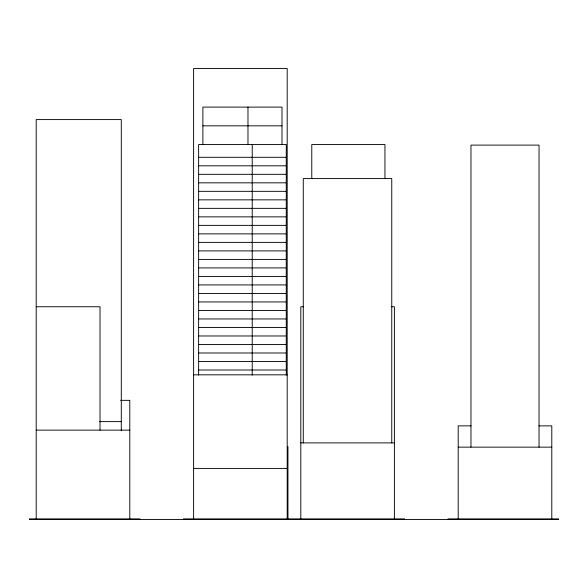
<?xml version="1.0" encoding="UTF-8"?>
<svg xmlns="http://www.w3.org/2000/svg" width="588" height="588" viewBox="0 0 588 588"><rect width="100%" height="100%" fill="white"/><g stroke="black" fill="none" stroke-linecap="round" stroke-linejoin="round"><path stroke-width="0.88" d="M202.882 125.825L247.974 125.825M248.099 125.825L282.005 125.825M198.626 157.305L286.26 157.305M198.626 165.809L286.26 165.809M198.626 174.32L286.26 174.32M198.626 182.831L286.26 182.831M198.626 191.335L286.26 191.335M198.626 199.846L286.26 199.846M198.626 208.35L286.26 208.35M198.626 216.862L286.26 216.862M198.626 225.366L286.26 225.366M198.626 233.877L286.26 233.877M198.626 242.381L286.26 242.381M198.626 250.892L286.26 250.892M198.626 259.404L286.26 259.404M198.626 267.907L286.26 267.907M198.626 276.419L286.26 276.419M198.626 284.923L286.26 284.923M198.626 293.434L286.26 293.434M198.626 301.938L286.26 301.938M36.206 306.76L100.019 306.76L100.019 430.129M303.562 306.76L300.806 306.76L300.806 519.461M391.645 306.76L394.394 306.76L394.394 519.461M198.626 310.449L286.26 310.449M198.626 318.953L286.26 318.953M198.626 327.465L286.26 327.465M198.626 335.976L286.26 335.976M198.626 344.48L286.26 344.48M198.626 352.991L286.26 352.991M198.626 361.495L286.26 361.495M198.626 370.006L286.26 370.006M193.606 374.828L287.194 374.828M120.621 400.347L129.794 400.347L129.794 519.461M99.328 421.618L121.29 421.618M471.054 425.874L458.206 425.874L458.206 519.461M538.946 425.874L551.794 425.874L551.794 519.461M36.206 430.129L129.794 430.129M300.806 442.889L394.394 442.889M458.206 447.145L551.794 447.145M193.606 468.415L287.194 468.415M539.034 447.145L539.034 145.111L470.966 145.111L470.966 447.145M447.997 519.461L447.997 518.895L558.6 518.895L558.6 519.461L29.4 519.461L29.4 518.895L140.003 518.895L140.003 519.461M404.603 519.461L404.603 518.895L183.397 518.895L183.397 519.461M391.755 442.904L391.755 178.576L303.276 178.576L303.276 442.904M384.949 178.576L384.949 144.545L311.78 144.545L311.78 178.576M287.958 446.579L287.958 518.895M287.194 519.461L287.194 68.539L193.606 68.539L193.606 519.461M286.26 375.107L286.26 144.545L198.626 144.545L198.626 375.107M282.005 144.545L282.005 107.104L202.882 107.104L202.882 144.545M252.223 144.545L252.223 375.107M247.974 107.104L247.974 144.545M121.29 430.761L121.29 119.584L36.206 119.584L36.206 519.461"/></g></svg>
